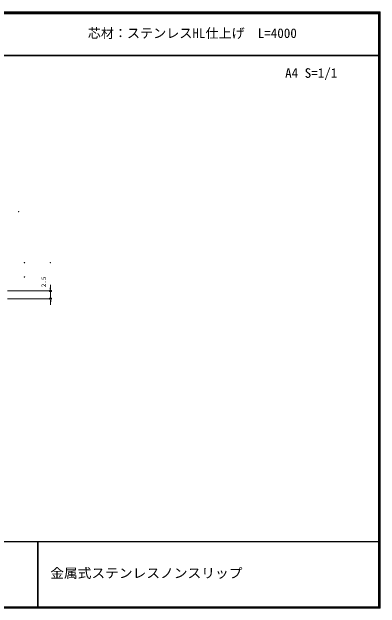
# Model space of a CAD drawing. Units: millimetres, scale not verified. Extents: x -140 to 140, y -96 to 96.
# Drawn here: x 22.3 to 140.5, y -95.7 to 95.7 of the extents above; entities that cross this region are included whole.
import ezdxf
from ezdxf.enums import TextEntityAlignment as Align

# ---------------------------------------------------------------- set-up
doc = ezdxf.new("R2010")
doc.units = ezdxf.units.MM
doc.header["$LTSCALE"] = 0.25
doc.header["$PDMODE"] = 32
doc.header["$PDSIZE"] = 0.125
doc.layers.add('0-0_0', color=7, linetype='Continuous')
doc.layers.add('0-1_Defpoints', color=7, linetype='Continuous')
doc.layers.add('0-2_一般', color=3, linetype='Continuous', lineweight=18)
doc.layers.add('0-5_GREEN', color=3, linetype='Continuous', lineweight=18)
doc.styles.add('ＭＳ ゴシック', font='')
doc.styles.get('ＭＳ ゴシック').set_extended_font_data('MS Gothic')

# ---------------------------------------------------------------- blocks, each defined once
blk = doc.blocks.new('_DOT')
at = {"layer": '0-0_0'}
blk.add_line((-0.5, 0), (-1, 0), dxfattribs=at)
blk.add_circle((0, 0), 0.25, dxfattribs=at)
blk.add_circle((0, 0), 0.25, dxfattribs=at)
blk = doc.blocks.new('D31')
at = {"layer": '0-1_Defpoints'}
for p in [(-5.2813, -3.4277), (10.4721, -3.4277), (-5.2813, -5.9277)]:
    blk.add_point(p, dxfattribs=at)
at = {"layer": '0-2_一般'}
for p, q in [((10.4721, -2.4277), (10.4721, -1.4277)), ((-3.2813, -3.4277), (10.4721, -3.4277)), ((10.4721, -5.9277), (10.4721, -3.4277)), ((-3.2813, -5.9277), (10.4721, -5.9277)), ((10.4721, -6.9277), (10.4721, -7.9277))]:
    blk.add_line(p, q, dxfattribs=at)
for p, rotation in [((10.4721, -3.4277), 270), ((10.4721, -5.9277), 90)]:
    blk.add_blockref('_DOT', p, dxfattribs=dict(at, rotation=rotation))
at = {"layer": '0-2_一般', "color": 7, "style": 'ＭＳ ゴシック'}
blk.add_text('2.5', height=1.466, rotation=90, dxfattribs=at).set_placement((9.4721, -2.2416), align=Align.BOTTOM_LEFT)

msp = doc.modelspace()

# ---------------------------------------------------------------- linework, layer by layer
at = {"layer": '0-5_GREEN'}
for p, q in [((140.49, 95.6654), (-140.49, 95.6654)), ((140.49, 95.6654), (140.49, -95.6654)), ((140.35, 95.5254), (-140.385, 95.5254)), ((140.21, 95.3854), (-140.28, 95.3854)), ((140.07, 95.2454), (-140.175, 95.2454)), ((139.93, 95.1054), (-140.07, 95.1054)), ((139.93, 95.1054), (139.93, -95.2454)), ((140.07, 95.2454), (140.07, -95.3504)), ((140.21, 95.3854), (140.21, -95.4554)), ((140.35, 95.5254), (140.35, -95.5604)), ((139.93, 81.8054), (-140.175, 81.8054)), ((139.93, 81.6654), (-140.175, 81.6654)), ((139.93, 81.5254), (-140.175, 81.5254)), ((-140.28, -74.3154), (139.93, -74.3154)), ((-140.28, -74.4554), (139.93, -74.4554)), ((30.52, -74.4554), (30.52, -95.4554)), ((30.66, -74.4554), (30.66, -95.4554))]:
    msp.add_line(p, q, dxfattribs=at)
for points in [[(-140.49, 95.6654), (-140.49, -95.6654), (140.49, -95.6654)], [(-140.385, 95.5254), (-140.385, -95.5604), (140.35, -95.5604)], [(-140.28, 95.3854), (-140.28, -95.4554), (140.21, -95.4554)], [(-140.175, 95.2454), (-140.175, -95.3504), (140.07, -95.3504)], [(-140.07, 95.1054), (-140.07, -95.2454), (139.93, -95.2454)]]:
    msp.add_lwpolyline(points, dxfattribs=at)
for p in [(24.4386, 31.5509), (26.291, 15.1798), (34.5538, 15.1798), (26.291, 10.5798)]:
    msp.add_point(p, dxfattribs=at)

# ---------------------------------------------------------------- block references
at = {"layer": '0-2_一般'}
msp.add_blockref('D31', (24.156, 9.5327), dxfattribs=at)

# ---------------------------------------------------------------- texts
at = {"layer": '0-5_GREEN', "color": 7, "style": 'ＭＳ ゴシック'}
for s, p in [('芯材：ステンレスHL仕上げ  L=4000', (46.6188, 86.3787)), ('A4 S=1/1', (109.991, 73.5962))]:
    msp.add_text(s, height=3.079, dxfattribs=at).set_placement(p, align=Align.BOTTOM_LEFT)
at = {"layer": '0-5_GREEN', "color": 7, "style": 'ＭＳ ゴシック', "width": 1.05}
msp.add_text('金属式ステンレスノンスリップ', height=3.079, dxfattribs=at).set_placement((34.5538, -86.9141), align=Align.BOTTOM_LEFT)

doc.saveas('drawing.dxf')
